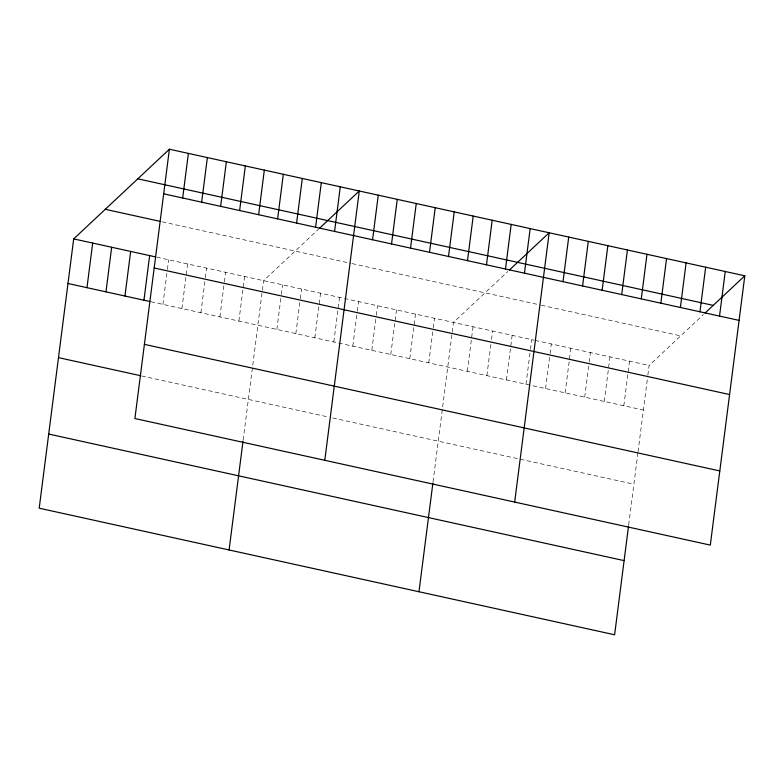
<?xml version="1.0" encoding="UTF-8"?>
<svg xmlns="http://www.w3.org/2000/svg" width="784" height="784" viewBox="0 0 784 784"><rect width="100%" height="100%" fill="white"/><g stroke="black" fill="none" stroke-linecap="round" stroke-linejoin="round"><path stroke-width="0.59" stroke-dasharray="3.92 2.94" d="M162.925 304.378L167.247 270.627M167.404 269.422L168.638 259.778M181.917 308.553L187.631 263.953M200.9 312.728L205.232 278.986M205.379 277.781L206.613 268.138M219.892 316.903L224.214 283.161M224.371 281.956L225.606 272.313M238.885 321.087L244.598 276.487M243.167 440L263.581 280.662L318.755 228.967M276.86 329.437L281.182 295.686M281.338 294.48L282.573 284.847M295.842 333.612L300.174 299.87M300.321 298.665L301.556 289.022M314.835 337.786L320.548 293.196M333.827 341.971L339.541 297.371M352.81 346.146L357.132 312.395M357.288 311.189L358.523 301.546M371.802 350.321L376.124 316.579M376.281 315.374L377.516 305.731M390.785 354.495L396.498 309.905M409.777 358.68L415.491 314.08M428.77 362.855L433.091 329.104M433.238 327.898L434.473 318.255M433.052 481.768L452.074 333.278M452.231 332.073L453.466 322.44L507.826 271.499M467.313 371.332L473.026 326.742M486.884 375.634L490.892 344.303M491.509 339.482L492.597 331.044M506.444 379.936L512.158 335.346M526.005 384.248L530.337 350.497M530.484 349.292L531.719 339.648M545.576 388.55L549.898 354.799M550.054 353.594L551.289 343.951M565.137 392.853L570.85 348.253M584.697 397.155L589.019 363.404M589.176 362.198L590.411 352.555M604.268 401.457L609.981 356.867M623.829 405.759L629.542 361.169M628.69 524.81L637.902 452.936M638.049 451.78L647.711 376.32M647.868 375.115L649.103 365.471L703.464 314.541M162.239 221.833L350.938 263.346M352.124 263.6L540.284 304.996M541.44 305.25L680.688 335.875M156.771 257.172L534.022 340.158M535.178 340.413L649.103 365.471M151.057 301.762L643.39 410.061M141.561 375.918L327.888 416.902M332.632 417.95L633.893 484.218"/><path stroke-width="1.18" d="M169.393 149.225L134.897 418.529L710.304 545.105L744.8 275.801L169.393 149.225L73.696 238.895L39.2 508.199L614.607 634.775L628.543 525.995M86.975 287.669L92.688 243.069M105.967 291.844L111.671 247.254M124.95 296.019L130.663 251.429M143.942 300.203L149.656 255.604M182.672 197.999L188.385 153.399M201.655 202.174L207.368 157.584M220.647 206.349L226.36 161.759M239.639 210.533L245.353 165.934M258.622 214.708L264.335 170.108M229.085 549.966L243.02 441.196M277.614 218.883L283.328 174.283M296.597 223.058L302.31 178.468M315.589 227.233L321.303 182.643M334.582 231.417L340.285 186.817M324.782 460.296L359.278 190.992L319.568 228.213M372.557 239.767L378.27 195.177M391.539 243.942L397.253 199.352M410.532 248.116L416.245 203.526M429.514 252.301L435.228 207.701M448.507 256.476L454.22 211.876M418.97 591.734L432.905 482.964M467.499 260.651L473.213 216.061M486.482 264.825L492.195 220.235M505.474 269.01L511.188 224.41M524.457 273.185L530.17 228.585M514.667 502.064L549.163 232.77L509.453 269.98M563.01 281.662L568.723 237.072M582.581 285.964L588.294 241.374M602.141 290.266L607.855 245.676M621.702 294.578L627.416 249.978M641.273 298.88L646.976 254.281M660.834 303.183L666.547 258.583M680.394 307.485L686.108 262.885M699.955 311.787L705.669 267.197M719.526 316.089L725.239 271.499M705.09 313.012L744.8 275.801M137.817 178.821L713.224 305.388M163.68 193.824L739.087 320.391M105.281 209.308L159.867 221.313M73.696 238.895L155.585 256.907M154.183 267.971L729.59 394.548M67.983 283.494L149.871 301.507M144.393 344.372L719.8 470.949M58.486 357.641L140.375 375.654M48.696 434.042L624.103 560.619"/></g></svg>
